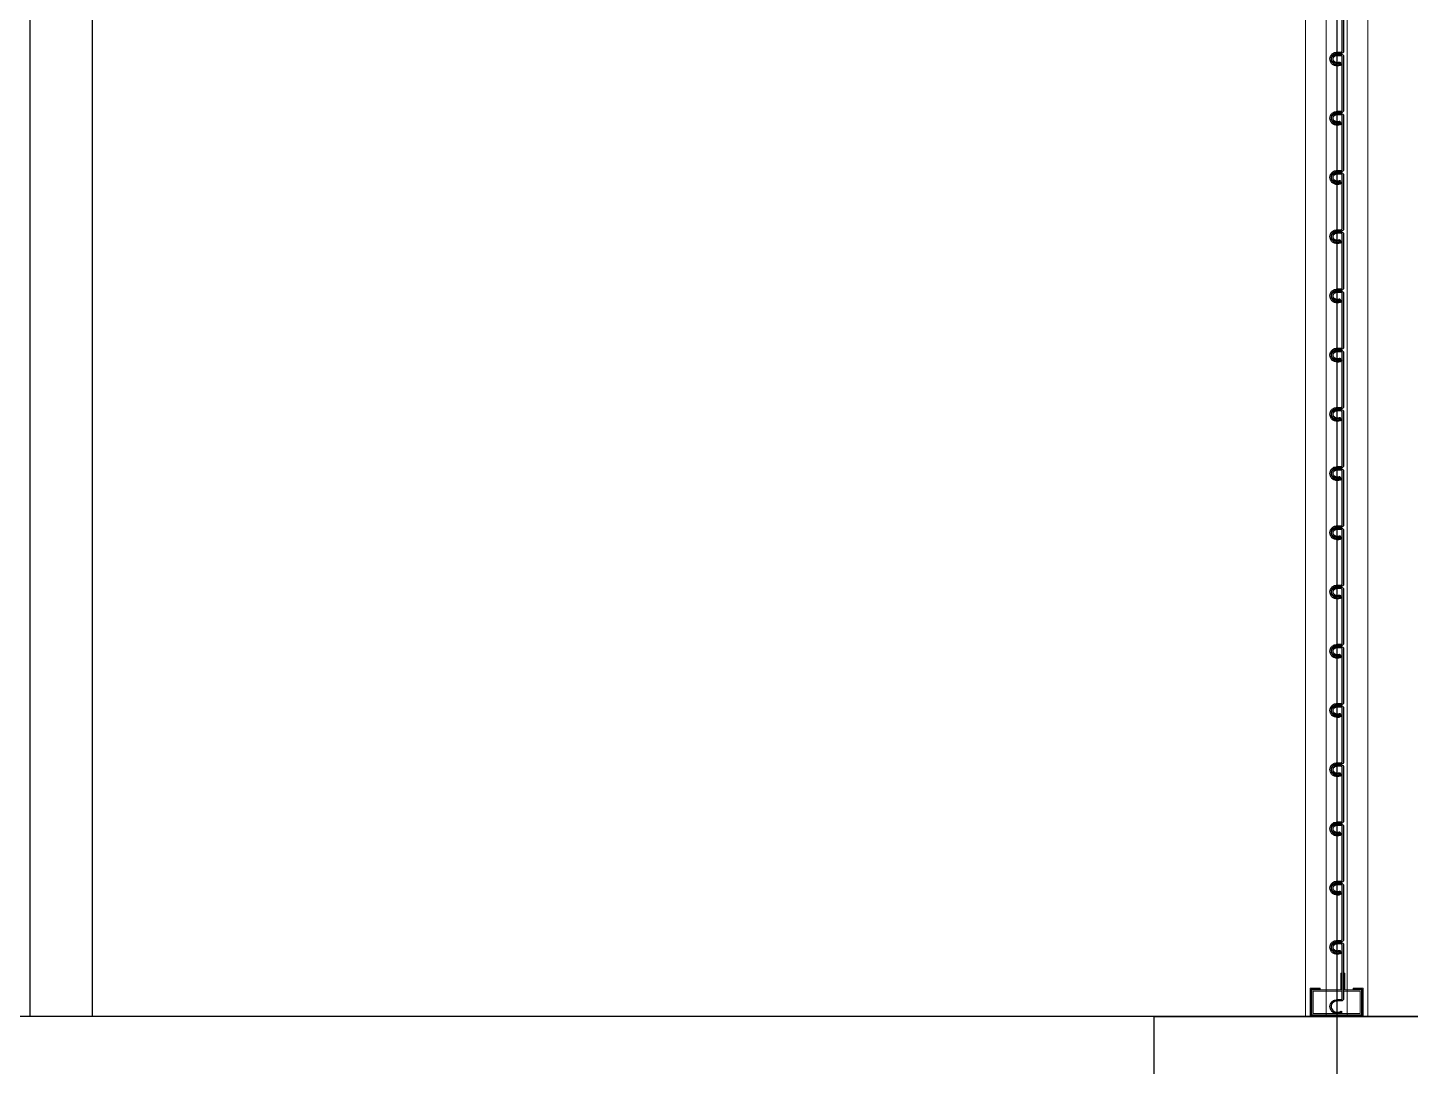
# Model space of a CAD drawing. Header units: millimetres. Extents: x 4754612 to 5801174, y 2368242 to 2777223.
# Drawn here: x 5507161 to 5508827, y 2430955 to 2432207 of the extents above; entities that cross this region are included whole.
import ezdxf

# ---------------------------------------------------------------- set-up
doc = ezdxf.new("R2010")
doc.units = ezdxf.units.MM
doc.header["$LTSCALE"] = 1000
doc.linetypes.add('CEN', pattern=[6.2, 6, -0.1, 0, -0.1])
for name, color, linetype in [('253', 253, 'Continuous'), ('A-중심선', 10, 'CEN'), ('CON', 2, 'Continuous'), ('DOOR', 4, 'Continuous'), ('HAT', 252, 'Continuous'), ('OHD Frame', 6, 'Continuous')]:
    doc.layers.add(name, color=color, linetype=linetype)

# ---------------------------------------------------------------- blocks, each defined once
blk = doc.blocks.new('zw$9FEC')
at = {"layer": 'CON'}
blk.add_lwpolyline([(150, -1780), (150, -2800), (-650, -2800), (-650, -470), (-620, -470), (-620, 0), (0, 0), (0, -1780)], close=True, dxfattribs=at)
blk = doc.blocks.new('방화셔터 기본')
at = {"layer": '253', "color": 252, "lineweight": 18}
for p, q in [((5541963.6, 8097789.4), (5541963.6, 8097809.4)), ((5541963.6, 8097809.4), (5541965.1, 8097809.4)), ((5541965.1, 8097809.4), (5541965.1, 8097787.8)), ((5541967, 8097787.8), (5541967, 8097809.4)), ((5541967, 8097809.4), (5541968.6, 8097809.4)), ((5541968.6, 8097809.4), (5541968.6, 8097789.4)), ((5541943.6, 8097759.4), (5541943.6, 8097789.4)), ((5541943.6, 8097789.4), (5541963.6, 8097789.4)), ((5541965.1, 8097787.8), (5541945.1, 8097787.8)), ((5541945.1, 8097787.8), (5541945.1, 8097760.9)), ((5542002, 8097787.8), (5541967, 8097787.8)), ((5541968.6, 8097789.4), (5542003.6, 8097789.4)), ((5542002, 8097760.9), (5542002, 8097787.8)), ((5542003.6, 8097789.4), (5542003.6, 8097759.4)), ((5542003.6, 8097759.4), (5541943.6, 8097759.4)), ((5541945.1, 8097760.9), (5542002, 8097760.9))]:
    blk.add_line(p, q, dxfattribs=at)
at = {"layer": '253', "lineweight": 18}
for p, q in [((5541941.6, 8097757.4), (5541941.6, 8097791.4)), ((5541941.6, 8097791.4), (5541953.6, 8097791.4)), ((5541953.6, 8097790.2), (5541942.8, 8097790.2)), ((5541942.8, 8097790.2), (5541942.8, 8097758.6)), ((5541953.6, 8097791.4), (5541953.6, 8097790.2)), ((5541993.6, 8097791.4), (5542005.6, 8097791.4)), ((5541993.6, 8097790.2), (5541993.6, 8097791.4)), ((5542004.4, 8097790.2), (5541993.6, 8097790.2)), ((5542004.4, 8097758.6), (5542004.4, 8097790.2)), ((5542005.6, 8097791.4), (5542005.6, 8097757.4)), ((5542005.6, 8097757.4), (5541941.6, 8097757.4)), ((5541942.8, 8097758.6), (5542004.4, 8097758.6))]:
    blk.add_line(p, q, dxfattribs=at)
for points in [[(5541961.1, 8097757.4), (5541961.1, 8101847.9), (5541936.1, 8101901.9), (5541936.1, 8097757.4)], [(5541986.1, 8097757.4), (5541986.1, 8101847.9), (5542011.1, 8101901.9), (5542011.1, 8097757.4)]]:
    blk.add_lwpolyline(points, dxfattribs=at)
at = {"layer": '253', "color": 4}
blk.add_lwpolyline([(5541965.3, 8098985.9), (5541965.3, 8098920.9, 0.414214), (5541967.8, 8098918.3), (5541972.6, 8098918.3, -0.091225), (5541975.5, 8098917.8, -0.095179), (5541977.9, 8098916.4, -0.101362), (5541979.6, 8098914.2, -0.106214), (5541980.2, 8098911.6, -0.106214), (5541979.6, 8098909, -0.101362), (5541978.1, 8098906.7, -0.095179), (5541975.7, 8098905.2, -0.091225), (5541972.8, 8098904.6, -0.091225), (5541969.9, 8098905.1, -0.068447), (5541968.2, 8098906), (5541967.1, 8098904.8, 0.071895), (5541969.4, 8098903.6, 0.091225), (5541972.9, 8098903, 0.091225), (5541976.3, 8098903.7, 0.095179), (5541979.2, 8098905.6, 0.101362), (5541981.1, 8098908.4, 0.106214), (5541981.7, 8098911.6, 0.106214), (5541981, 8098914.8, 0.101362), (5541978.9, 8098917.6, 0.095179), (5541976, 8098919.3, 0.091225), (5541972.6, 8098919.9), (5541968.4, 8098919.9, -0.414214), (5541966.8, 8098921.4), (5541966.8, 8098985.4, -0.414214)], format="xyb", dxfattribs=at)
for points in [[(5541976.3, 8098832.3, 0.095179), (5541979.2, 8098834.2, 0.101362), (5541981.1, 8098837, 0.106214), (5541981.7, 8098840.2, 0.106214), (5541981, 8098843.4, 0.101362), (5541978.9, 8098846.2, 0.095179), (5541976, 8098847.9, 0.091225), (5541972.6, 8098848.5), (5541968.4, 8098848.5, -0.414214), (5541966.8, 8098850.1), (5541966.8, 8098914, -0.414214), (5541968.4, 8098915.5), (5541972.5, 8098915.5, -0.07833), (5541974.9, 8098915.2, -0.087736), (5541976.7, 8098914.2, -0.105426), (5541977.8, 8098912.8, -0.122587), (5541978.2, 8098911.5, -0.122587), (5541977.8, 8098910.1, -0.105426), (5541976.7, 8098908.7, -0.087736), (5541974.9, 8098907.8, -0.07833), (5541972.5, 8098907.4, -0.07833), (5541970.2, 8098907.8, -0.009524), (5541969.9, 8098907.8), (5541969.1, 8098906.4, 0.019148), (5541969.7, 8098906.3, 0.07833), (5541972.5, 8098905.8, 0.07833), (5541975.4, 8098906.3, 0.087736), (5541977.6, 8098907.5, 0.105426), (5541979.2, 8098909.4, 0.122587), (5541979.8, 8098911.5, 0.122587), (5541979.2, 8098913.6, 0.105426), (5541977.6, 8098915.5, 0.087736), (5541975.4, 8098916.7, 0.07833), (5541972.5, 8098917.1), (5541967.8, 8098917.1, 0.414214), (5541965.3, 8098914.6), (5541965.3, 8098849.5, 0.414214), (5541967.8, 8098846.9), (5541972.6, 8098846.9, -0.091225), (5541975.5, 8098846.4, -0.095179), (5541977.9, 8098845, -0.101362), (5541979.6, 8098842.8, -0.106214), (5541980.2, 8098840.2, -0.106214), (5541979.6, 8098837.6, -0.101362), (5541978.1, 8098835.3, -0.095179), (5541975.7, 8098833.8, -0.091225), (5541972.8, 8098833.2, -0.091225), (5541969.9, 8098833.7, -0.068447), (5541968.2, 8098834.6), (5541967.1, 8098833.4, 0.071895), (5541969.4, 8098832.2, 0.091225), (5541972.9, 8098831.6, 0.091225)], [(5541976.3, 8098760.9, 0.095179), (5541979.2, 8098762.8, 0.101362), (5541981.1, 8098765.6, 0.106214), (5541981.7, 8098768.8, 0.106214), (5541981, 8098772.1, 0.101362), (5541978.9, 8098774.8, 0.095179), (5541976, 8098776.5, 0.091225), (5541972.6, 8098777.1), (5541968.4, 8098777.1, -0.414214), (5541966.8, 8098778.7), (5541966.8, 8098842.6, -0.414214), (5541968.4, 8098844.1), (5541972.5, 8098844.1, -0.07833), (5541974.9, 8098843.8, -0.087736), (5541976.7, 8098842.8, -0.105426), (5541977.8, 8098841.4, -0.122587), (5541978.2, 8098840.1, -0.122587), (5541977.8, 8098838.7, -0.105426), (5541976.7, 8098837.3, -0.087736), (5541974.9, 8098836.4, -0.07833), (5541972.5, 8098836, -0.07833), (5541970.2, 8098836.4, -0.009524), (5541969.9, 8098836.4), (5541969.1, 8098835.1, 0.019148), (5541969.7, 8098834.9, 0.07833), (5541972.5, 8098834.4, 0.07833), (5541975.4, 8098834.9, 0.087736), (5541977.6, 8098836.1, 0.105426), (5541979.2, 8098838, 0.122587), (5541979.8, 8098840.1, 0.122587), (5541979.2, 8098842.2, 0.105426), (5541977.6, 8098844.1, 0.087736), (5541975.4, 8098845.3, 0.07833), (5541972.5, 8098845.7), (5541967.8, 8098845.7, 0.414214), (5541965.3, 8098843.2), (5541965.3, 8098778.1, 0.414214), (5541967.8, 8098775.5), (5541972.6, 8098775.5, -0.091225), (5541975.5, 8098775, -0.095179), (5541977.9, 8098773.6, -0.101362), (5541979.6, 8098771.4, -0.106214), (5541980.2, 8098768.8, -0.106214), (5541979.6, 8098766.2, -0.101362), (5541978.1, 8098763.9, -0.095179), (5541975.7, 8098762.4, -0.091225), (5541972.8, 8098761.8, -0.091225), (5541969.9, 8098762.3, -0.068447), (5541968.2, 8098763.2), (5541967.1, 8098762, 0.071895), (5541969.4, 8098760.8, 0.091225), (5541972.9, 8098760.2, 0.091225)], [(5541976.3, 8098689.5, 0.095179), (5541979.2, 8098691.4, 0.101362), (5541981.1, 8098694.2, 0.106214), (5541981.7, 8098697.4, 0.106214), (5541981, 8098700.7, 0.101362), (5541978.9, 8098703.4, 0.095179), (5541976, 8098705.1, 0.091225), (5541972.6, 8098705.7), (5541968.4, 8098705.7, -0.414214), (5541966.8, 8098707.3), (5541966.8, 8098771.2, -0.414214), (5541968.4, 8098772.8), (5541972.5, 8098772.8, -0.07833), (5541974.9, 8098772.4, -0.087736), (5541976.7, 8098771.4, -0.105426), (5541977.8, 8098770, -0.122587), (5541978.2, 8098768.7, -0.122587), (5541977.8, 8098767.3, -0.105426), (5541976.7, 8098765.9, -0.087736), (5541974.9, 8098765, -0.07833), (5541972.5, 8098764.6, -0.07833), (5541970.2, 8098765, -0.009524), (5541969.9, 8098765), (5541969.1, 8098763.7, 0.019148), (5541969.7, 8098763.5, 0.07833), (5541972.5, 8098763, 0.07833), (5541975.4, 8098763.5, 0.087736), (5541977.6, 8098764.7, 0.105426), (5541979.2, 8098766.6, 0.122587), (5541979.8, 8098768.7, 0.122587), (5541979.2, 8098770.8, 0.105426), (5541977.6, 8098772.7, 0.087736), (5541975.4, 8098773.9, 0.07833), (5541972.5, 8098774.3), (5541967.8, 8098774.3, 0.414214), (5541965.3, 8098771.8), (5541965.3, 8098706.7, 0.414214), (5541967.8, 8098704.1), (5541972.6, 8098704.1, -0.091225), (5541975.5, 8098703.6, -0.095179), (5541977.9, 8098702.2, -0.101362), (5541979.6, 8098700, -0.106214), (5541980.2, 8098697.4, -0.106214), (5541979.6, 8098694.8, -0.101362), (5541978.1, 8098692.5, -0.095179), (5541975.7, 8098691, -0.091225), (5541972.8, 8098690.4, -0.091225), (5541969.9, 8098690.9, -0.068447), (5541968.2, 8098691.8), (5541967.1, 8098690.6, 0.071895), (5541969.4, 8098689.4, 0.091225), (5541972.9, 8098688.8, 0.091225)], [(5541976.3, 8098618.1, 0.095179), (5541979.2, 8098620, 0.101362), (5541981.1, 8098622.8, 0.106214), (5541981.7, 8098626, 0.106214), (5541981, 8098629.3, 0.101362), (5541978.9, 8098632, 0.095179), (5541976, 8098633.7, 0.091225), (5541972.6, 8098634.3), (5541968.4, 8098634.3, -0.414214), (5541966.8, 8098635.9), (5541966.8, 8098699.8, -0.414214), (5541968.4, 8098701.4), (5541972.5, 8098701.4, -0.07833), (5541974.9, 8098701, -0.087736), (5541976.7, 8098700, -0.105426), (5541977.8, 8098698.6, -0.122587), (5541978.2, 8098697.3, -0.122587), (5541977.8, 8098695.9, -0.105426), (5541976.7, 8098694.5, -0.087736), (5541974.9, 8098693.6, -0.07833), (5541972.5, 8098693.2, -0.07833), (5541970.2, 8098693.6, -0.009524), (5541969.9, 8098693.7), (5541969.1, 8098692.3, 0.019148), (5541969.7, 8098692.1, 0.07833), (5541972.5, 8098691.6, 0.07833), (5541975.4, 8098692.1, 0.087736), (5541977.6, 8098693.3, 0.105426), (5541979.2, 8098695.2, 0.122587), (5541979.8, 8098697.3, 0.122587), (5541979.2, 8098699.4, 0.105426), (5541977.6, 8098701.3, 0.087736), (5541975.4, 8098702.5, 0.07833), (5541972.5, 8098702.9), (5541967.8, 8098702.9, 0.414214), (5541965.3, 8098700.4), (5541965.3, 8098635.3, 0.414214), (5541967.8, 8098632.7), (5541972.6, 8098632.7, -0.091225), (5541975.5, 8098632.2, -0.095179), (5541977.9, 8098630.8, -0.101362), (5541979.6, 8098628.6, -0.106214), (5541980.2, 8098626, -0.106214), (5541979.6, 8098623.4, -0.101362), (5541978.1, 8098621.1, -0.095179), (5541975.7, 8098619.6, -0.091225), (5541972.8, 8098619, -0.091225), (5541969.9, 8098619.5, -0.068447), (5541968.2, 8098620.4), (5541967.1, 8098619.2, 0.071895), (5541969.4, 8098618, 0.091225), (5541972.9, 8098617.4, 0.091225)], [(5541976.3, 8098546.7, 0.095179), (5541979.2, 8098548.6, 0.101362), (5541981.1, 8098551.4, 0.106214), (5541981.7, 8098554.6, 0.106214), (5541981, 8098557.9, 0.101362), (5541978.9, 8098560.6, 0.095179), (5541976, 8098562.3, 0.091225), (5541972.6, 8098562.9), (5541968.4, 8098562.9, -0.414214), (5541966.8, 8098564.5), (5541966.8, 8098628.4, -0.414214), (5541968.4, 8098630), (5541972.5, 8098630, -0.07833), (5541974.9, 8098629.6, -0.087736), (5541976.7, 8098628.6, -0.105426), (5541977.8, 8098627.2, -0.122587), (5541978.2, 8098625.9, -0.122587), (5541977.8, 8098624.5, -0.105426), (5541976.7, 8098623.1, -0.087736), (5541974.9, 8098622.2, -0.07833), (5541972.5, 8098621.8, -0.07833), (5541970.2, 8098622.2, -0.009524), (5541969.9, 8098622.3), (5541969.1, 8098620.9, 0.019148), (5541969.7, 8098620.7, 0.07833), (5541972.5, 8098620.2, 0.07833), (5541975.4, 8098620.7, 0.087736), (5541977.6, 8098621.9, 0.105426), (5541979.2, 8098623.8, 0.122587), (5541979.8, 8098625.9, 0.122587), (5541979.2, 8098628, 0.105426), (5541977.6, 8098629.9, 0.087736), (5541975.4, 8098631.1, 0.07833), (5541972.5, 8098631.6), (5541967.8, 8098631.6, 0.414214), (5541965.3, 8098629), (5541965.3, 8098563.9, 0.414214), (5541967.8, 8098561.3), (5541972.6, 8098561.3, -0.091225), (5541975.5, 8098560.9, -0.095179), (5541977.9, 8098559.4, -0.101362), (5541979.6, 8098557.2, -0.106214), (5541980.2, 8098554.6, -0.106214), (5541979.6, 8098552, -0.101362), (5541978.1, 8098549.7, -0.095179), (5541975.7, 8098548.2, -0.091225), (5541972.8, 8098547.6, -0.091225), (5541969.9, 8098548.1, -0.068447), (5541968.2, 8098549.1), (5541967.1, 8098547.8, 0.071895), (5541969.4, 8098546.6, 0.091225), (5541972.9, 8098546.1, 0.091225)], [(5541976.3, 8098475.4, 0.095179), (5541979.2, 8098477.2, 0.101362), (5541981.1, 8098480, 0.106214), (5541981.7, 8098483.3, 0.106214), (5541981, 8098486.5, 0.101362), (5541978.9, 8098489.2, 0.095179), (5541976, 8098490.9, 0.091225), (5541972.6, 8098491.5), (5541968.4, 8098491.5, -0.414214), (5541966.8, 8098493.1), (5541966.8, 8098557, -0.414214), (5541968.4, 8098558.6), (5541972.5, 8098558.6, -0.07833), (5541974.9, 8098558.2, -0.087736), (5541976.7, 8098557.3, -0.105426), (5541977.8, 8098555.9, -0.122587), (5541978.2, 8098554.5, -0.122587), (5541977.8, 8098553.2, -0.105426), (5541976.7, 8098551.7, -0.087736), (5541974.9, 8098550.8, -0.07833), (5541972.5, 8098550.4, -0.07833), (5541970.2, 8098550.8, -0.009524), (5541969.9, 8098550.9), (5541969.1, 8098549.5, 0.019148), (5541969.7, 8098549.3, 0.07833), (5541972.5, 8098548.8, 0.07833), (5541975.4, 8098549.3, 0.087736), (5541977.6, 8098550.5, 0.105426), (5541979.2, 8098552.4, 0.122587), (5541979.8, 8098554.5, 0.122587), (5541979.2, 8098556.6, 0.105426), (5541977.6, 8098558.5, 0.087736), (5541975.4, 8098559.7, 0.07833), (5541972.5, 8098560.2), (5541967.8, 8098560.2, 0.414214), (5541965.3, 8098557.6), (5541965.3, 8098492.5, 0.414214), (5541967.8, 8098489.9), (5541972.6, 8098489.9, -0.091225), (5541975.5, 8098489.5, -0.095179), (5541977.9, 8098488, -0.101362), (5541979.6, 8098485.8, -0.106214), (5541980.2, 8098483.2, -0.106214), (5541979.6, 8098480.6, -0.101362), (5541978.1, 8098478.3, -0.095179), (5541975.7, 8098476.8, -0.091225), (5541972.8, 8098476.2, -0.091225), (5541969.9, 8098476.7, -0.068447), (5541968.2, 8098477.7), (5541967.1, 8098476.4, 0.071895), (5541969.4, 8098475.2, 0.091225), (5541972.9, 8098474.7, 0.091225)], [(5541976.3, 8098404, 0.095179), (5541979.2, 8098405.8, 0.101362), (5541981.1, 8098408.6, 0.106214), (5541981.7, 8098411.9, 0.106214), (5541981, 8098415.1, 0.101362), (5541978.9, 8098417.8, 0.095179), (5541976, 8098419.6, 0.091225), (5541972.6, 8098420.1), (5541968.4, 8098420.1, -0.414214), (5541966.8, 8098421.7), (5541966.8, 8098485.6, -0.414214), (5541968.4, 8098487.2), (5541972.5, 8098487.2, -0.07833), (5541974.9, 8098486.8, -0.087736), (5541976.7, 8098485.9, -0.105426), (5541977.8, 8098484.5, -0.122587), (5541978.2, 8098483.1, -0.122587), (5541977.8, 8098481.8, -0.105426), (5541976.7, 8098480.4, -0.087736), (5541974.9, 8098479.4, -0.07833), (5541972.5, 8098479, -0.07833), (5541970.2, 8098479.4, -0.009524), (5541969.9, 8098479.5), (5541969.1, 8098478.1, 0.019148), (5541969.7, 8098477.9, 0.07833), (5541972.5, 8098477.5, 0.07833), (5541975.4, 8098477.9, 0.087736), (5541977.6, 8098479.1, 0.105426), (5541979.2, 8098481, 0.122587), (5541979.8, 8098483.1, 0.122587), (5541979.2, 8098485.2, 0.105426), (5541977.6, 8098487.1, 0.087736), (5541975.4, 8098488.3, 0.07833), (5541972.5, 8098488.8), (5541967.8, 8098488.8, 0.414214), (5541965.3, 8098486.2), (5541965.3, 8098421.1, 0.414214), (5541967.8, 8098418.5), (5541972.6, 8098418.5, -0.091225), (5541975.5, 8098418.1, -0.095179), (5541977.9, 8098416.6, -0.101362), (5541979.6, 8098414.4, -0.106214), (5541980.2, 8098411.8, -0.106214), (5541979.6, 8098409.2, -0.101362), (5541978.1, 8098407, -0.095179), (5541975.7, 8098405.4, -0.091225), (5541972.8, 8098404.8, -0.091225), (5541969.9, 8098405.3, -0.068447), (5541968.2, 8098406.3), (5541967.1, 8098405.1, 0.071895), (5541969.4, 8098403.8, 0.091225), (5541972.9, 8098403.3, 0.091225)], [(5541976.3, 8098332.6, 0.095179), (5541979.2, 8098334.4, 0.101362), (5541981.1, 8098337.2, 0.106214), (5541981.7, 8098340.5, 0.106214), (5541981, 8098343.7, 0.101362), (5541978.9, 8098346.4, 0.095179), (5541976, 8098348.2, 0.091225), (5541972.6, 8098348.7), (5541968.4, 8098348.7, -0.414214), (5541966.8, 8098350.3), (5541966.8, 8098414.2, -0.414214), (5541968.4, 8098415.8), (5541972.5, 8098415.8, -0.07833), (5541974.9, 8098415.4, -0.087736), (5541976.7, 8098414.5, -0.105426), (5541977.8, 8098413.1, -0.122587), (5541978.2, 8098411.7, -0.122587), (5541977.8, 8098410.4, -0.105426), (5541976.7, 8098409, -0.087736), (5541974.9, 8098408, -0.07833), (5541972.5, 8098407.6, -0.07833), (5541970.2, 8098408, -0.009524), (5541969.9, 8098408.1), (5541969.1, 8098406.7, 0.019148), (5541969.7, 8098406.5, 0.07833), (5541972.5, 8098406.1, 0.07833), (5541975.4, 8098406.5, 0.087736), (5541977.6, 8098407.7, 0.105426), (5541979.2, 8098409.6, 0.122587), (5541979.8, 8098411.7, 0.122587), (5541979.2, 8098413.8, 0.105426), (5541977.6, 8098415.7, 0.087736), (5541975.4, 8098416.9, 0.07833), (5541972.5, 8098417.4), (5541967.8, 8098417.4, 0.414214), (5541965.3, 8098414.8), (5541965.3, 8098349.7, 0.414214), (5541967.8, 8098347.2), (5541972.6, 8098347.2, -0.091225), (5541975.5, 8098346.7, -0.095179), (5541977.9, 8098345.2, -0.101362), (5541979.6, 8098343, -0.106214), (5541980.2, 8098340.4, -0.106214), (5541979.6, 8098337.8, -0.101362), (5541978.1, 8098335.6, -0.095179), (5541975.7, 8098334, -0.091225), (5541972.8, 8098333.5, -0.091225), (5541969.9, 8098333.9, -0.068447), (5541968.2, 8098334.9), (5541967.1, 8098333.7, 0.071895), (5541969.4, 8098332.4, 0.091225), (5541972.9, 8098331.9, 0.091225)], [(5541976.3, 8098261.2, 0.095179), (5541979.2, 8098263, 0.101362), (5541981.1, 8098265.8, 0.106214), (5541981.7, 8098269.1, 0.106214), (5541981, 8098272.3, 0.101362), (5541978.9, 8098275, 0.095179), (5541976, 8098276.8, 0.091225), (5541972.6, 8098277.3), (5541968.4, 8098277.3, -0.414214), (5541966.8, 8098278.9), (5541966.8, 8098342.8, -0.414214), (5541968.4, 8098344.4), (5541972.5, 8098344.4, -0.07833), (5541974.9, 8098344, -0.087736), (5541976.7, 8098343.1, -0.105426), (5541977.8, 8098341.7, -0.122587), (5541978.2, 8098340.3, -0.122587), (5541977.8, 8098339, -0.105426), (5541976.7, 8098337.6, -0.087736), (5541974.9, 8098336.6, -0.07833), (5541972.5, 8098336.2, -0.07833), (5541970.2, 8098336.6, -0.009524), (5541969.9, 8098336.7), (5541969.1, 8098335.3, 0.019148), (5541969.7, 8098335.1, 0.07833), (5541972.5, 8098334.7, 0.07833), (5541975.4, 8098335.1, 0.087736), (5541977.6, 8098336.3, 0.105426), (5541979.2, 8098338.2, 0.122587), (5541979.8, 8098340.3, 0.122587), (5541979.2, 8098342.4, 0.105426), (5541977.6, 8098344.3, 0.087736), (5541975.4, 8098345.5, 0.07833), (5541972.5, 8098346), (5541967.8, 8098346, 0.414214), (5541965.3, 8098343.4), (5541965.3, 8098278.3, 0.414214), (5541967.8, 8098275.8), (5541972.6, 8098275.8, -0.091225), (5541975.5, 8098275.3, -0.095179), (5541977.9, 8098273.8, -0.101362), (5541979.6, 8098271.6, -0.106214), (5541980.2, 8098269, -0.106214), (5541979.6, 8098266.4, -0.101362), (5541978.1, 8098264.2, -0.095179), (5541975.7, 8098262.6, -0.091225), (5541972.8, 8098262.1, -0.091225), (5541969.9, 8098262.5, -0.068447), (5541968.2, 8098263.5), (5541967.1, 8098262.3, 0.071895), (5541969.4, 8098261.1, 0.091225), (5541972.9, 8098260.5, 0.091225)], [(5541976.3, 8098189.8, 0.095179), (5541979.2, 8098191.6, 0.101362), (5541981.1, 8098194.4, 0.106214), (5541981.7, 8098197.7, 0.106214), (5541981, 8098200.9, 0.101362), (5541978.9, 8098203.6, 0.095179), (5541976, 8098205.4, 0.091225), (5541972.6, 8098205.9), (5541968.4, 8098205.9, -0.414214), (5541966.8, 8098207.5), (5541966.8, 8098271.4, -0.414214), (5541968.4, 8098273), (5541972.5, 8098273, -0.07833), (5541974.9, 8098272.6, -0.087736), (5541976.7, 8098271.7, -0.105426), (5541977.8, 8098270.3, -0.122587), (5541978.2, 8098268.9, -0.122587), (5541977.8, 8098267.6, -0.105426), (5541976.7, 8098266.2, -0.087736), (5541974.9, 8098265.2, -0.07833), (5541972.5, 8098264.9, -0.07833), (5541970.2, 8098265.2, -0.009524), (5541969.9, 8098265.3), (5541969.1, 8098263.9, 0.019148), (5541969.7, 8098263.7, 0.07833), (5541972.5, 8098263.3, 0.07833), (5541975.4, 8098263.7, 0.087736), (5541977.6, 8098264.9, 0.105426), (5541979.2, 8098266.8, 0.122587), (5541979.8, 8098268.9, 0.122587), (5541979.2, 8098271, 0.105426), (5541977.6, 8098272.9, 0.087736), (5541975.4, 8098274.1, 0.07833), (5541972.5, 8098274.6), (5541967.8, 8098274.6, 0.414214), (5541965.3, 8098272), (5541965.3, 8098206.9, 0.414214), (5541967.8, 8098204.4), (5541972.6, 8098204.4, -0.091225), (5541975.5, 8098203.9, -0.095179), (5541977.9, 8098202.5, -0.101362), (5541979.6, 8098200.2, -0.106214), (5541980.2, 8098197.7, -0.106214), (5541979.6, 8098195.1, -0.101362), (5541978.1, 8098192.8, -0.095179), (5541975.7, 8098191.3, -0.091225), (5541972.8, 8098190.7, -0.091225), (5541969.9, 8098191.2, -0.068447), (5541968.2, 8098192.1), (5541967.1, 8098190.9, 0.071895), (5541969.4, 8098189.7, 0.091225), (5541972.9, 8098189.1, 0.091225)], [(5541976.3, 8098118.4, 0.095179), (5541979.2, 8098120.2, 0.101362), (5541981.1, 8098123, 0.106214), (5541981.7, 8098126.3, 0.106214), (5541981, 8098129.5, 0.101362), (5541978.9, 8098132.2, 0.095179), (5541976, 8098134, 0.091225), (5541972.6, 8098134.6), (5541968.4, 8098134.6, -0.414214), (5541966.8, 8098136.1), (5541966.8, 8098200, -0.414214), (5541968.4, 8098201.6), (5541972.5, 8098201.6, -0.07833), (5541974.9, 8098201.2, -0.087736), (5541976.7, 8098200.3, -0.105426), (5541977.8, 8098198.9, -0.122587), (5541978.2, 8098197.5, -0.122587), (5541977.8, 8098196.2, -0.105426), (5541976.7, 8098194.8, -0.087736), (5541974.9, 8098193.8, -0.07833), (5541972.5, 8098193.5, -0.07833), (5541970.2, 8098193.8, -0.009524), (5541969.9, 8098193.9), (5541969.1, 8098192.5, 0.019148), (5541969.7, 8098192.3, 0.07833), (5541972.5, 8098191.9, 0.07833), (5541975.4, 8098192.3, 0.087736), (5541977.6, 8098193.5, 0.105426), (5541979.2, 8098195.5, 0.122587), (5541979.8, 8098197.5, 0.122587), (5541979.2, 8098199.6, 0.105426), (5541977.6, 8098201.5, 0.087736), (5541975.4, 8098202.8, 0.07833), (5541972.5, 8098203.2), (5541967.8, 8098203.2, 0.414214), (5541965.3, 8098200.6), (5541965.3, 8098135.5, 0.414214), (5541967.8, 8098133), (5541972.6, 8098133, -0.091225), (5541975.5, 8098132.5, -0.095179), (5541977.9, 8098131.1, -0.101362), (5541979.6, 8098128.8, -0.106214), (5541980.2, 8098126.3, -0.106214), (5541979.6, 8098123.7, -0.101362), (5541978.1, 8098121.4, -0.095179), (5541975.7, 8098119.9, -0.091225), (5541972.8, 8098119.3, -0.091225), (5541969.9, 8098119.8, -0.068447), (5541968.2, 8098120.7), (5541967.1, 8098119.5, 0.071895), (5541969.4, 8098118.3, 0.091225), (5541972.9, 8098117.7, 0.091225)], [(5541976.3, 8098047, 0.095179), (5541979.2, 8098048.8, 0.101362), (5541981.1, 8098051.6, 0.106214), (5541981.7, 8098054.9, 0.106214), (5541981, 8098058.1, 0.101362), (5541978.9, 8098060.9, 0.095179), (5541976, 8098062.6, 0.091225), (5541972.6, 8098063.2), (5541968.4, 8098063.2, -0.414214), (5541966.8, 8098064.7), (5541966.8, 8098128.6, -0.414214), (5541968.4, 8098130.2), (5541972.5, 8098130.2, -0.07833), (5541974.9, 8098129.9, -0.087736), (5541976.7, 8098128.9, -0.105426), (5541977.8, 8098127.5, -0.122587), (5541978.2, 8098126.1, -0.122587), (5541977.8, 8098124.8, -0.105426), (5541976.7, 8098123.4, -0.087736), (5541974.9, 8098122.4, -0.07833), (5541972.5, 8098122.1, -0.07833), (5541970.2, 8098122.4, -0.009524), (5541969.9, 8098122.5), (5541969.1, 8098121.1, 0.019148), (5541969.7, 8098120.9, 0.07833), (5541972.5, 8098120.5, 0.07833), (5541975.4, 8098120.9, 0.087736), (5541977.6, 8098122.1, 0.105426), (5541979.2, 8098124.1, 0.122587), (5541979.8, 8098126.1, 0.122587), (5541979.2, 8098128.2, 0.105426), (5541977.6, 8098130.1, 0.087736), (5541975.4, 8098131.4, 0.07833), (5541972.5, 8098131.8), (5541967.8, 8098131.8, 0.414214), (5541965.3, 8098129.2), (5541965.3, 8098064.2, 0.414214), (5541967.8, 8098061.6), (5541972.6, 8098061.6, -0.091225), (5541975.5, 8098061.1, -0.095179), (5541977.9, 8098059.7, -0.101362), (5541979.6, 8098057.5, -0.106214), (5541980.2, 8098054.9, -0.106214), (5541979.6, 8098052.3, -0.101362), (5541978.1, 8098050, -0.095179), (5541975.7, 8098048.5, -0.091225), (5541972.8, 8098047.9, -0.091225), (5541969.9, 8098048.4, -0.068447), (5541968.2, 8098049.3), (5541967.1, 8098048.1, 0.071895), (5541969.4, 8098046.9, 0.091225), (5541972.9, 8098046.3, 0.091225)], [(5541976.3, 8097975.6, 0.095179), (5541979.2, 8097977.5, 0.101362), (5541981.1, 8097980.3, 0.106214), (5541981.7, 8097983.5, 0.106214), (5541981, 8097986.7, 0.101362), (5541978.9, 8097989.5, 0.095179), (5541976, 8097991.2, 0.091225), (5541972.6, 8097991.8), (5541968.4, 8097991.8, -0.414214), (5541966.8, 8097993.4), (5541966.8, 8098057.3, -0.414214), (5541968.4, 8098058.8), (5541972.5, 8098058.8, -0.07833), (5541974.9, 8098058.5, -0.087736), (5541976.7, 8098057.5, -0.105426), (5541977.8, 8098056.1, -0.122587), (5541978.2, 8098054.8, -0.122587), (5541977.8, 8098053.4, -0.105426), (5541976.7, 8098052, -0.087736), (5541974.9, 8098051.1, -0.07833), (5541972.5, 8098050.7, -0.07833), (5541970.2, 8098051.1, -0.009524), (5541969.9, 8098051.1), (5541969.1, 8098049.7, 0.019148), (5541969.7, 8098049.5, 0.07833), (5541972.5, 8098049.1, 0.07833), (5541975.4, 8098049.5, 0.087736), (5541977.6, 8098050.8, 0.105426), (5541979.2, 8098052.7, 0.122587), (5541979.8, 8098054.8, 0.122587), (5541979.2, 8098056.8, 0.105426), (5541977.6, 8098058.8, 0.087736), (5541975.4, 8098060, 0.07833), (5541972.5, 8098060.4), (5541967.8, 8098060.4, 0.414214), (5541965.3, 8098057.8), (5541965.3, 8097992.8, 0.414214), (5541967.8, 8097990.2), (5541972.6, 8097990.2, -0.091225), (5541975.5, 8097989.7, -0.095179), (5541977.9, 8097988.3, -0.101362), (5541979.6, 8097986.1, -0.106214), (5541980.2, 8097983.5, -0.106214), (5541979.6, 8097980.9, -0.101362), (5541978.1, 8097978.6, -0.095179), (5541975.7, 8097977.1, -0.091225), (5541972.8, 8097976.5, -0.091225), (5541969.9, 8097977, -0.068447), (5541968.2, 8097977.9), (5541967.1, 8097976.7, 0.071895), (5541969.4, 8097975.5, 0.091225), (5541972.9, 8097974.9, 0.091225)], [(5541976.3, 8097904.2, 0.095179), (5541979.2, 8097906.1, 0.101362), (5541981.1, 8097908.9, 0.106214), (5541981.7, 8097912.1, 0.106214), (5541981, 8097915.3, 0.101362), (5541978.9, 8097918.1, 0.095179), (5541976, 8097919.8, 0.091225), (5541972.6, 8097920.4), (5541968.4, 8097920.4, -0.414214), (5541966.8, 8097922), (5541966.8, 8097985.9, -0.414214), (5541968.4, 8097987.4), (5541972.5, 8097987.4, -0.07833), (5541974.9, 8097987.1, -0.087736), (5541976.7, 8097986.1, -0.105426), (5541977.8, 8097984.7, -0.122587), (5541978.2, 8097983.4, -0.122587), (5541977.8, 8097982, -0.105426), (5541976.7, 8097980.6, -0.087736), (5541974.9, 8097979.7, -0.07833), (5541972.5, 8097979.3, -0.07833), (5541970.2, 8097979.7, -0.009524), (5541969.9, 8097979.7), (5541969.1, 8097978.3, 0.019148), (5541969.7, 8097978.2, 0.07833), (5541972.5, 8097977.7, 0.07833), (5541975.4, 8097978.2, 0.087736), (5541977.6, 8097979.4, 0.105426), (5541979.2, 8097981.3, 0.122587), (5541979.8, 8097983.4, 0.122587), (5541979.2, 8097985.5, 0.105426), (5541977.6, 8097987.4, 0.087736), (5541975.4, 8097988.6, 0.07833), (5541972.5, 8097989), (5541967.8, 8097989, 0.414214), (5541965.3, 8097986.5), (5541965.3, 8097921.4, 0.414214), (5541967.8, 8097918.8), (5541972.6, 8097918.8, -0.091225), (5541975.5, 8097918.3, -0.095179), (5541977.9, 8097916.9, -0.101362), (5541979.6, 8097914.7, -0.106214), (5541980.2, 8097912.1, -0.106214), (5541979.6, 8097909.5, -0.101362), (5541978.1, 8097907.2, -0.095179), (5541975.7, 8097905.7, -0.091225), (5541972.8, 8097905.1, -0.091225), (5541969.9, 8097905.6, -0.068447), (5541968.2, 8097906.5), (5541967.1, 8097905.3, 0.071895), (5541969.4, 8097904.1, 0.091225), (5541972.9, 8097903.5, 0.091225)], [(5541976.3, 8097832.8, 0.095179), (5541979.2, 8097834.7, 0.101362), (5541981.1, 8097837.5, 0.106214), (5541981.7, 8097840.7, 0.106214), (5541981, 8097844, 0.101362), (5541978.9, 8097846.7, 0.095179), (5541976, 8097848.4, 0.091225), (5541972.6, 8097849), (5541968.4, 8097849, -0.414214), (5541966.8, 8097850.6), (5541966.8, 8097914.5, -0.414214), (5541968.4, 8097916.1), (5541972.5, 8097916.1, -0.07833), (5541974.9, 8097915.7, -0.087736), (5541976.7, 8097914.7, -0.105426), (5541977.8, 8097913.3, -0.122587), (5541978.2, 8097912, -0.122587), (5541977.8, 8097910.6, -0.105426), (5541976.7, 8097909.2, -0.087736), (5541974.9, 8097908.3, -0.07833), (5541972.5, 8097907.9, -0.07833), (5541970.2, 8097908.3, -0.009524), (5541969.9, 8097908.3), (5541969.1, 8097907, 0.019148), (5541969.7, 8097906.8, 0.07833), (5541972.5, 8097906.3, 0.07833), (5541975.4, 8097906.8, 0.087736), (5541977.6, 8097908, 0.105426), (5541979.2, 8097909.9, 0.122587), (5541979.8, 8097912, 0.122587), (5541979.2, 8097914.1, 0.105426), (5541977.6, 8097916, 0.087736), (5541975.4, 8097917.2, 0.07833), (5541972.5, 8097917.6), (5541967.8, 8097917.6, 0.414214), (5541965.3, 8097915.1), (5541965.3, 8097850, 0.414214), (5541967.8, 8097847.4), (5541972.6, 8097847.4, -0.091225), (5541975.5, 8097846.9, -0.095179), (5541977.9, 8097845.5, -0.101362), (5541979.6, 8097843.3, -0.106214), (5541980.2, 8097840.7, -0.106214), (5541979.6, 8097838.1, -0.101362), (5541978.1, 8097835.8, -0.095179), (5541975.7, 8097834.3, -0.091225), (5541972.8, 8097833.7, -0.091225), (5541969.9, 8097834.2, -0.068447), (5541968.2, 8097835.1), (5541967.1, 8097833.9, 0.071895), (5541969.4, 8097832.7, 0.091225), (5541972.9, 8097832.1, 0.091225)], [(5541976.3, 8097761.4, 0.095179), (5541979.2, 8097763.3, 0.101362), (5541981.1, 8097766.1, 0.106214), (5541981.7, 8097769.3, 0.106214), (5541981, 8097772.6, 0.101362), (5541978.9, 8097775.3, 0.095179), (5541976, 8097777, 0.091225), (5541972.6, 8097777.6), (5541968.4, 8097777.6, -0.414214), (5541966.8, 8097779.2), (5541966.8, 8097843.1, -0.414214), (5541968.4, 8097844.7), (5541972.5, 8097844.7, -0.07833), (5541974.9, 8097844.3, -0.087736), (5541976.7, 8097843.3, -0.105426), (5541977.8, 8097841.9, -0.122587), (5541978.2, 8097840.6, -0.122587), (5541977.8, 8097839.2, -0.105426), (5541976.7, 8097837.8, -0.087736), (5541974.9, 8097836.9, -0.07833), (5541972.5, 8097836.5, -0.07833), (5541970.2, 8097836.9, -0.009524), (5541969.9, 8097836.9), (5541969.1, 8097835.6, 0.019148), (5541969.7, 8097835.4, 0.07833), (5541972.5, 8097834.9, 0.07833), (5541975.4, 8097835.4, 0.087736), (5541977.6, 8097836.6, 0.105426), (5541979.2, 8097838.5, 0.122587), (5541979.8, 8097840.6, 0.122587), (5541979.2, 8097842.7, 0.105426), (5541977.6, 8097844.6, 0.087736), (5541975.4, 8097845.8, 0.07833), (5541972.5, 8097846.2), (5541967.8, 8097846.2, 0.414214), (5541965.3, 8097843.7), (5541965.3, 8097778.6, 0.414214), (5541967.8, 8097776), (5541972.6, 8097776, -0.091225), (5541975.5, 8097775.5, -0.095179), (5541977.9, 8097774.1, -0.101362), (5541979.6, 8097771.9, -0.106214), (5541980.2, 8097769.3, -0.106214), (5541979.6, 8097766.7, -0.101362), (5541978.1, 8097764.4, -0.095179), (5541975.7, 8097762.9, -0.091225), (5541972.8, 8097762.3, -0.091225), (5541969.9, 8097762.8, -0.068447), (5541968.2, 8097763.7), (5541967.1, 8097762.5, 0.071895), (5541969.4, 8097761.3, 0.091225), (5541972.9, 8097760.7, 0.091225)]]:
    blk.add_lwpolyline(points, format="xyb", close=True, dxfattribs=at)
blk = doc.blocks.new('A$C27682B79')
at = {"layer": 'OHD Frame'}
for p, q in [((-1548.2, 9560), (-1548.2, 0)), ((-1473.2, 9560), (-1473.2, 0))]:
    blk.add_line(p, q, dxfattribs=at)
at = {"layer": 'HAT', "xscale": -1}
blk.add_blockref('방화셔터 기본', (5542000.3, -8097757.4), dxfattribs=at)

msp = doc.modelspace()

# ---------------------------------------------------------------- linework, layer by layer
at = {"layer": 'A-중심선', "ltscale": 5}
msp.add_line((5508738.509, 2478240.763), (5508738.509, 2392942.802), dxfattribs=at)
at = {"layer": 'A-중심선'}
msp.add_line((5707480.986, 2431015.382), (5390179.76, 2431015.382), dxfattribs=at)
at = {"layer": 'CON'}
msp.add_lwpolyline([(5508518.509, 2431015.382), (5451838.509, 2431015.382)], dxfattribs=at)

# ---------------------------------------------------------------- block references
msp.add_blockref('zw$9FEC', (5509138.509, 2431015.382), dxfattribs=at)
at = {"layer": 'DOOR'}
msp.add_blockref('A$C27682B79', (5508711.723, 2431015.382), dxfattribs=at)

doc.saveas('drawing.dxf')
